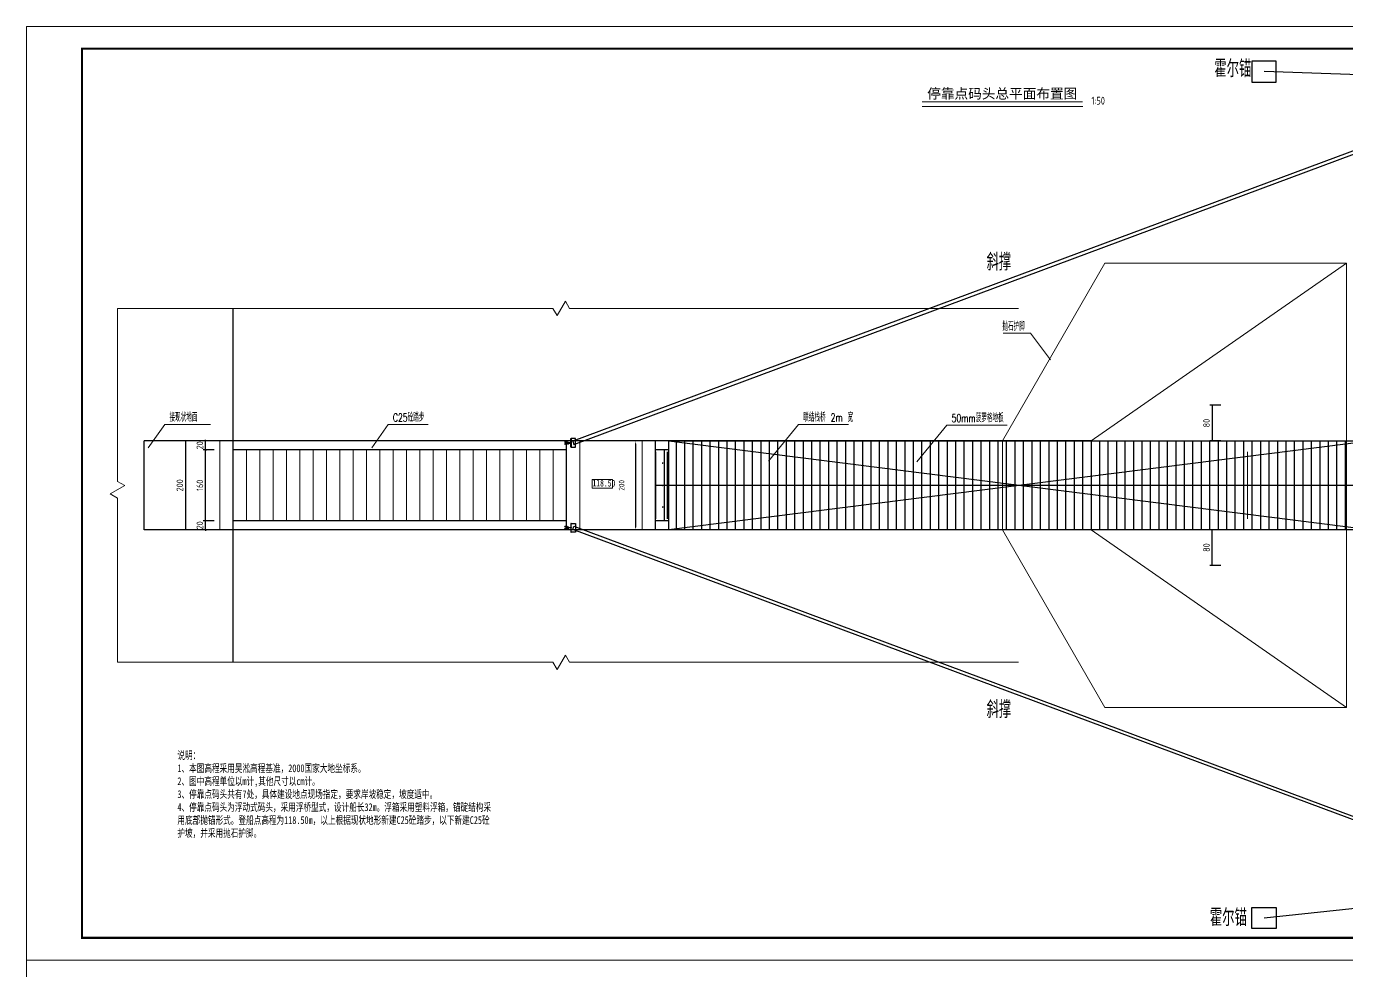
# Model space of a CAD drawing. Header units: inches. Extents: x 23 to 68, y 10 to 115.
# Drawn here: x 23.29 to 52.99, y 93.77 to 115.01 of the extents above; entities that cross this region are included whole.
import ezdxf
from ezdxf.enums import TextEntityAlignment as Align

# ---------------------------------------------------------------- set-up
doc = ezdxf.new("R2010")
doc.units = ezdxf.units.IN
doc.header["$LTSCALE"] = 1000
doc.header["$MEASUREMENT"] = 0
for name, pattern in [('ACAD_ISO03W100', [30, 12, -18]), ('CENTER', [50.8, 31.75, -6.35, 6.35, -6.35]), ('DOTE', [2.42, 2, -0.2, 0.02, -0.2]), ('X5', [3, 2, -1])]:
    doc.linetypes.add(name, pattern=pattern)
for name, color, linetype in [('000中心线', 5, 'CENTER'), ('DOTE', 1, 'Continuous'), ('DXPM', 4, 'Continuous'), ('PUB_DIM', 3, 'Continuous'), ('PUB_TEXT', 7, 'Continuous'), ('图框', 7, 'Continuous'), ('文字', 3, 'Continuous'), ('标注', 3, 'Continuous'), ('辅助', 7, 'Continuous')]:
    doc.layers.add(name, color=color, linetype=linetype)
for name, color, linetype, lineweight in [('000文字', 3, 'Continuous', 18), ('000标注', 3, 'Continuous', 18), ('000细实线', 4, 'Continuous', 18), ('000虚线', 2, 'X5', 18), ('00标注文字', 2, 'Continuous', 15), ('00粗实线', 4, 'Continuous', 30), ('00虚线', 5, 'ACAD_ISO03W100', 13), ('JZYS-01-文本层', 7, 'Continuous', 18)]:
    doc.layers.add(name, color=color, linetype=linetype, lineweight=lineweight)
doc.styles.add('ECIDI', font='仿宋GB2312.ttf', dxfattribs={"width": 0.7})
doc.styles.get("Standard").update_dxf_attribs({"font": 'txt', "bigfont": 'gbcbig.shx'})
doc.styles.add('TSSD_Dimension', font='tssdeng.shx', dxfattribs={"width": 0.8, "bigfont": 'hztxt.shx'})
doc.styles.add('黑体', font='')
doc.styles.get('黑体').set_extended_font_data('SimHei')
doc.dimstyles.new('TSSD_200_1_3.5', dxfattribs={"dimscale": 0.25, "dimtxt": 0.5, "dimasz": 0.25, "dimexe": 1, "dimexo": 2.5, "dimgap": 1, "dimtad": 1, "dimdec": 0, "dimlfac": 100, "dimzin": 0, "dimdsep": 46, "dimtxsty": 'TSSD_Dimension', "dimcen": 0, "dimdle": 1, "dimclrd": 3, "dimclre": 3, "dimclrt": 7, "dimadec": 1, "dimazin": 0, "dimtfac": 1, "dimtdec": 0, "dimtix": 1, "dimtmove": 2, "dimatfit": 3, "dimfxl": 5, "dimfxlon": 1, "dimtolj": 1, "dimtzin": 0, "dimarcsym": 0})

# ---------------------------------------------------------------- blocks, each defined once
blk = doc.blocks.new('*D28')
at = {"layer": 'Defpoints', "color": 0, "transparency": 16777216}
for p in [(27.942, 105.687), (26.867, 103.687), (27.942, 103.687)]:
    blk.add_point(p, dxfattribs=at)
at = {"layer": '辅助', "color": 3, "linetype": 'ByBlock', "lineweight": -2, "transparency": 16777216}
for p, q in [((27.067, 105.687), (26.817, 105.687)), ((27.067, 103.687), (26.817, 103.687))]:
    blk.add_line(p, q, dxfattribs=at)
at = {"layer": '辅助', "color": 3, "lineweight": -2, "transparency": 16777216}
blk.add_line((26.867, 105.674), (26.867, 103.699), dxfattribs=at)
at = {"layer": '辅助', "color": 3, "transparency": 16777216}
for points in [[(26.865, 105.674), (26.869, 105.674), (26.867, 105.687)], [(26.865, 103.699), (26.869, 103.699), (26.867, 103.687)]]:
    blk.add_solid(points, dxfattribs=at)
at = {"layer": '辅助', "color": 7, "transparency": 16777216, "insert": (26.742, 104.687), "char_height": 0.15, "attachment_point": 5, "rotation": 90, "style": 'TSSD_Dimension'}
blk.add_mtext('\\A1;200', dxfattribs=at)
blk = doc.blocks.new('*D29')
at = {"layer": 'Defpoints', "color": 0, "transparency": 16777216}
for p in [(27.317, 103.887), (27.942, 103.887), (27.942, 103.687)]:
    blk.add_point(p, dxfattribs=at)
at = {"layer": '辅助', "color": 3, "linetype": 'ByBlock', "lineweight": -2, "transparency": 16777216}
for p, q in [((27.517, 103.887), (27.267, 103.887)), ((27.517, 103.687), (27.267, 103.687))]:
    blk.add_line(p, q, dxfattribs=at)
at = {"layer": '辅助', "color": 3, "lineweight": -2, "transparency": 16777216}
for p, q in [((27.317, 103.899), (27.317, 103.912)), ((27.317, 103.687), (27.317, 103.887)), ((27.317, 103.674), (27.317, 103.662))]:
    blk.add_line(p, q, dxfattribs=at)
at = {"layer": '辅助', "color": 3, "transparency": 16777216}
for points in [[(27.315, 103.899), (27.319, 103.899), (27.317, 103.887)], [(27.315, 103.674), (27.319, 103.674), (27.317, 103.687)]]:
    blk.add_solid(points, dxfattribs=at)
at = {"layer": '辅助', "color": 7, "transparency": 16777216, "insert": (27.192, 103.787), "char_height": 0.15, "attachment_point": 5, "rotation": 90, "style": 'TSSD_Dimension'}
blk.add_mtext('\\A1;20', dxfattribs=at)
blk = doc.blocks.new('*D30')
at = {"layer": 'Defpoints', "color": 0, "transparency": 16777216}
for p in [(27.317, 105.487), (27.942, 105.487), (27.942, 103.887)]:
    blk.add_point(p, dxfattribs=at)
at = {"layer": '辅助', "color": 3, "linetype": 'ByBlock', "lineweight": -2, "transparency": 16777216}
for p, q in [((27.517, 105.487), (27.267, 105.487)), ((27.517, 103.887), (27.267, 103.887))]:
    blk.add_line(p, q, dxfattribs=at)
at = {"layer": '辅助', "color": 3, "lineweight": -2, "transparency": 16777216}
blk.add_line((27.317, 103.899), (27.317, 105.474), dxfattribs=at)
at = {"layer": '辅助', "color": 3, "transparency": 16777216}
for points in [[(27.315, 105.474), (27.319, 105.474), (27.317, 105.487)], [(27.315, 103.899), (27.319, 103.899), (27.317, 103.887)]]:
    blk.add_solid(points, dxfattribs=at)
at = {"layer": '辅助', "color": 7, "transparency": 16777216, "insert": (27.192, 104.687), "char_height": 0.15, "attachment_point": 5, "rotation": 90, "style": 'TSSD_Dimension'}
blk.add_mtext('\\A1;160', dxfattribs=at)
blk = doc.blocks.new('*D31')
at = {"layer": 'Defpoints', "color": 0, "transparency": 16777216}
for p in [(27.317, 105.687), (27.942, 105.687), (27.942, 105.487)]:
    blk.add_point(p, dxfattribs=at)
at = {"layer": '辅助', "color": 3, "linetype": 'ByBlock', "lineweight": -2, "transparency": 16777216}
for p, q in [((27.517, 105.687), (27.267, 105.687)), ((27.517, 105.487), (27.267, 105.487))]:
    blk.add_line(p, q, dxfattribs=at)
at = {"layer": '辅助', "color": 3, "lineweight": -2, "transparency": 16777216}
for p, q in [((27.317, 105.699), (27.317, 105.712)), ((27.317, 105.487), (27.317, 105.687)), ((27.317, 105.474), (27.317, 105.462))]:
    blk.add_line(p, q, dxfattribs=at)
at = {"layer": '辅助', "color": 3, "transparency": 16777216}
for points in [[(27.315, 105.699), (27.319, 105.699), (27.317, 105.687)], [(27.315, 105.474), (27.319, 105.474), (27.317, 105.487)]]:
    blk.add_solid(points, dxfattribs=at)
at = {"layer": '辅助', "color": 7, "transparency": 16777216, "insert": (27.192, 105.587), "char_height": 0.15, "attachment_point": 5, "rotation": 90, "style": 'TSSD_Dimension'}
blk.add_mtext('\\A1;20', dxfattribs=at)
blk = doc.blocks.new('*D32')
at = {"layer": 'Defpoints', "color": 0, "transparency": 16777216}
for p in [(53.554, 106.487), (49.959, 105.687), (53.554, 105.687)]:
    blk.add_point(p, dxfattribs=at)
at = {"layer": '辅助', "color": 3, "linetype": 'ByBlock', "lineweight": -2, "transparency": 16777216}
for p, q in [((50.159, 106.487), (49.909, 106.487)), ((50.159, 105.687), (49.909, 105.687))]:
    blk.add_line(p, q, dxfattribs=at)
at = {"layer": '辅助', "color": 3, "lineweight": -2, "transparency": 16777216}
blk.add_line((49.959, 106.474), (49.959, 105.699), dxfattribs=at)
at = {"layer": '辅助', "color": 3, "transparency": 16777216}
for points in [[(49.957, 106.474), (49.961, 106.474), (49.959, 106.487)], [(49.957, 105.699), (49.961, 105.699), (49.959, 105.687)]]:
    blk.add_solid(points, dxfattribs=at)
at = {"layer": '辅助', "color": 7, "transparency": 16777216, "insert": (49.834, 106.087), "char_height": 0.15, "attachment_point": 5, "rotation": 90, "style": 'TSSD_Dimension'}
blk.add_mtext('\\A1;80', dxfattribs=at)
blk = doc.blocks.new('*D33')
at = {"layer": 'Defpoints', "color": 0, "transparency": 16777216}
for p in [(49.959, 103.687), (53.554, 103.687), (53.554, 102.887)]:
    blk.add_point(p, dxfattribs=at)
at = {"layer": '辅助', "color": 3, "linetype": 'ByBlock', "lineweight": -2, "transparency": 16777216}
for p, q in [((50.159, 103.687), (49.909, 103.687)), ((50.159, 102.887), (49.909, 102.887))]:
    blk.add_line(p, q, dxfattribs=at)
at = {"layer": '辅助', "color": 3, "lineweight": -2, "transparency": 16777216}
blk.add_line((49.959, 102.899), (49.959, 103.674), dxfattribs=at)
at = {"layer": '辅助', "color": 3, "transparency": 16777216}
for points in [[(49.957, 103.674), (49.961, 103.674), (49.959, 103.687)], [(49.957, 102.899), (49.961, 102.899), (49.959, 102.887)]]:
    blk.add_solid(points, dxfattribs=at)
at = {"layer": '辅助', "color": 7, "transparency": 16777216, "insert": (49.834, 103.287), "char_height": 0.15, "attachment_point": 5, "rotation": 90, "style": 'TSSD_Dimension'}
blk.add_mtext('\\A1;80', dxfattribs=at)
blk = doc.blocks.new('*D37')
at = {"color": 3, "lineweight": -2, "transparency": 16777216}
for p, q in [((37.117, 105.687), (36.74, 105.687)), ((36.99, 105.624), (36.99, 103.749)), ((37.117, 103.687), (36.74, 103.687))]:
    blk.add_line(p, q, dxfattribs=at)
at = {"color": 3, "transparency": 16777216}
for points in [[(36.98, 105.624), (37, 105.624), (36.99, 105.687)], [(36.98, 103.749), (37, 103.749), (36.99, 103.687)]]:
    blk.add_solid(points, dxfattribs=at)
at = {"layer": 'Defpoints', "color": 0, "transparency": 16777216}
for p in [(37.742, 105.687), (36.99, 103.687), (37.742, 103.687)]:
    blk.add_point(p, dxfattribs=at)
at = {"color": 7, "transparency": 16777216, "insert": (36.678, 104.687), "char_height": 0.125, "attachment_point": 5, "rotation": 90, "style": 'TSSD_Dimension'}
blk.add_mtext('\\A1;200', dxfattribs=at)
blk = doc.blocks.new('M24_90')
at = {"layer": 'PUB_DIM'}
for p, q in [((-11, 11), (-14, 10)), ((-11, 11), (-7, 10)), ((-11, 11), (11, 11)), ((-7, 10), (0, 11)), ((-7, 10), (-7, 0)), ((0, 11), (7, 10)), ((11, 11), (7, 10)), ((7, 10), (7, 0)), ((11, 11), (14, 10)), ((-11, -74), (-14, -73)), ((-11, -74), (-7, -73)), ((-11, -74), (11, -74)), ((-7, -73), (-7, -58)), ((-7, -73), (0, -74)), ((0, -74), (7, -73)), ((7, -73), (7, -58)), ((11, -74), (7, -73)), ((11, -74), (14, -73))]:
    blk.add_line(p, q, dxfattribs=at)
for points in [[(-14, 10), (14, 10), (14, 0), (-14, 0)], [(-8, 0), (8, 0), (8, -77), (-8, -77)], [(-15, -52), (15, -52), (15, -55), (-15, -55)], [(-14, -73), (14, -73), (14, -58), (-14, -58)]]:
    blk.add_lwpolyline(points, close=True, dxfattribs=at)
blk = doc.blocks.new('M16膨胀螺栓')
at = {"layer": 'PUB_DIM'}
for p, q in [((-12, 12), (-16, 10)), ((-12, 12), (-8, 10)), ((-12, 12), (12, 12)), ((-8, 10), (0, 12)), ((0, 12), (8, 10)), ((12, 12), (8, 10)), ((12, 12), (16, 10)), ((-8, -84), (-12, -103)), ((-12, -103), (-12, -112)), ((-12, -112), (12, -112)), ((-10, -112), (-10, -112)), ((0, -128), (-10, -123)), ((-5, -117), (5, -117)), ((-2, -107), (-4, -112)), ((-1, -84), (-2, -107)), ((0, -128), (10, -123)), ((1, -84), (2, -107)), ((2, -107), (4, -112)), ((8, -84), (12, -103)), ((10, -112), (10, -112)), ((12, -103), (12, -112))]:
    blk.add_line(p, q, dxfattribs=at)
for points in [[(-16, 10), (16, 10), (16, 0), (-16, 0)], [(-8, 22), (8, 22), (8, -73), (-8, -73)], [(-10, -18), (10, -18), (10, -123), (-10, -123)], [(-8, -79), (8, -79), (8, -84), (-8, -84)]]:
    blk.add_lwpolyline(points, close=True, dxfattribs=at)
for centre, start, end in [((-5, -112), 180, 270), ((5, -112), 270, 0)]:
    blk.add_arc(centre, 5, start, end, dxfattribs=at)
blk = doc.blocks.new('weffweferf')
for points in [[(35.541, 103.635), (35.541, 103.827), (35.538, 103.827), (35.538, 103.635)], [(35.541, 103.635), (35.541, 103.827), (35.645, 103.827), (35.645, 103.635)], [(35.604, 103.767), (54.892, 96.587), (54.87, 96.515), (35.582, 103.695)]]:
    blk.add_lwpolyline(points, close=True)
at = {"layer": 'DOTE', "linetype": 'DOTE', "ltscale": 0.005}
for p, q in [((35.453, 103.758), (35.434, 103.758)), ((35.455, 103.709), (35.434, 103.709))]:
    blk.add_line(p, q, dxfattribs=at)
at = {"layer": 'DOTE', "linetype": 'DOTE', "ltscale": 0.02}
for p, q in [((35.547, 103.733), (35.439, 103.733)), ((35.476, 103.716), (35.476, 103.756)), ((54.903, 96.554), (54.903, 96.514))]:
    blk.add_line(p, q, dxfattribs=at)
at = {"layer": 'PUB_DIM'}
for p, q in [((35.445, 103.761), (35.439, 103.761)), ((35.445, 103.754), (35.439, 103.754)), ((35.445, 103.712), (35.439, 103.712)), ((35.445, 103.706), (35.439, 103.706)), ((35.445, 103.742), (35.489, 103.742)), ((35.445, 103.737), (35.489, 103.737)), ((35.445, 103.73), (35.489, 103.73)), ((35.445, 103.724), (35.489, 103.724)), ((35.489, 103.724), (35.489, 103.742)), ((54.894, 96.557), (54.889, 96.54)), ((54.925, 96.528), (54.889, 96.54)), ((54.927, 96.534), (54.89, 96.545)), ((54.929, 96.54), (54.892, 96.551)), ((54.93, 96.545), (54.894, 96.557))]:
    blk.add_line(p, q, dxfattribs=at)
for points in [[(35.439, 103.699), (35.439, 103.768), (35.445, 103.768), (35.445, 103.699)], [(35.458, 103.736), (35.541, 103.736), (35.541, 103.731), (35.458, 103.731)], [(54.92, 96.536), (54.847, 96.559), (54.849, 96.564), (54.922, 96.541)], [(54.933, 96.571), (54.933, 96.502), (54.928, 96.502), (54.928, 96.571)]]:
    blk.add_lwpolyline(points, close=True, dxfattribs=at)
at = {"layer": 'PUB_DIM', "yscale": 0.00034578227118466}
for name, p, xscale, zscale, rotation in [('M16膨胀螺栓', (35.445, 103.758), -0.00034578227118466, 0.0003457822711846599, 269.9999999999325), ('M16膨胀螺栓', (35.445, 103.709), 0.00034578227118466, 0.00034578227118466, 269.9999999999997), ('M24_90', (35.476, 103.724), 0.00034578227118466, 0.00034578227118466, 179.9999999997691), ('M24_90', (54.907, 96.553), 0.00034578227118466, 0.00034578227118466, 342.828617909769)]:
    blk.add_blockref(name, p, dxfattribs=dict(at, xscale=xscale, zscale=zscale, rotation=rotation))
at = {"layer": 'PUB_TEXT'}
blk.add_text('斜撑', height=0.3858, dxfattribs=at).set_placement((44.887, 99.454))

msp = doc.modelspace()

# ---------------------------------------------------------------- hatches: boundary and pattern name
h = msp.add_hatch()
h.set_pattern_fill('LINE', color=256, scale=0.2, angle=90)
h.set_pattern_definition([(90, (0, 0), (-0.1905, 1e-17), [])])
h.paths.add_polyline_path([(37.742, 105.687), (53.554, 105.687), (53.554, 103.687), (37.742, 103.687)])
at = {"layer": '标注', "ltscale": 0.5}
h = msp.add_hatch(color=4, dxfattribs=at)
h.dxf.hatch_style = 1
edge = h.paths.add_edge_path()
edge.add_arc((37.602, 105.189), 0.02, 90, 450)
h = msp.add_hatch(color=4, dxfattribs=at)
h.dxf.hatch_style = 1
edge = h.paths.add_edge_path()
edge.add_arc((37.603, 104.686), 0.02, 90, 450)
h = msp.add_hatch(color=4, dxfattribs=at)
h.dxf.hatch_style = 1
edge = h.paths.add_edge_path()
edge.add_arc((37.603, 104.199), 0.02, 90, 450)

# ---------------------------------------------------------------- linework, layer by layer
at = {"linetype": 'Continuous', "lineweight": 18, "const_width": 0.05}
msp.add_lwpolyline([(24.541, 114.51), (67.341, 114.51), (67.341, 94.51), (24.541, 94.51)], close=True, dxfattribs=at)
for points in [[(51.404, 114.231), (50.854, 114.231), (50.854, 113.759), (51.404, 113.759)], [(35.604, 105.606), (54.892, 112.786), (54.87, 112.858), (35.582, 105.679)], [(35.541, 105.739), (35.541, 105.546), (35.538, 105.546), (35.538, 105.739)], [(35.541, 105.739), (35.541, 105.546), (35.645, 105.546), (35.645, 105.739)], [(51.404, 94.718), (50.854, 94.718), (50.854, 95.191), (51.404, 95.191)]]:
    msp.add_lwpolyline(points, close=True)
for points in [[(57.127, 113.787), (51.129, 113.995)], [(57.122, 95.587), (51.129, 94.955)]]:
    msp.add_lwpolyline(points)
at = {"color": 2}
msp.add_lwpolyline([(37.742, 105.687), (53.554, 105.687), (53.554, 103.687), (37.742, 103.687)], close=True, dxfattribs=at)
for points in [[(53.554, 105.687), (37.742, 103.687)], [(37.742, 105.687), (53.554, 103.687)]]:
    msp.add_lwpolyline(points, dxfattribs=at)
at = {"layer": '000中心线', "ltscale": 0.02, "flags": 128}
msp.add_lwpolyline([(57.767, 104.687), (37.442, 104.687)], dxfattribs=at)
at = {"layer": '000文字', "color": 3}
msp.add_lwpolyline([(36.014, 104.815), (36.477, 104.815), (36.477, 104.624), (36.014, 104.624)], close=True, dxfattribs=at)
at = {"layer": '000标注', "flags": 128}
for points in [[(25.341, 108.667), (33.821, 108.667), (35.134, 108.667), (35.228, 108.504), (35.415, 108.829), (35.509, 108.667), (36.821, 108.667), (45.608, 108.667)], [(25.341, 100.707), (25.341, 103.087), (25.341, 104.399), (25.178, 104.493), (25.503, 104.68), (25.341, 104.774), (25.341, 106.087), (25.341, 108.667)], [(25.341, 100.707), (33.821, 100.707), (35.134, 100.707), (35.228, 100.544), (35.415, 100.869), (35.509, 100.707), (36.821, 100.707), (45.608, 100.707)]]:
    msp.add_lwpolyline(points, dxfattribs=at)
at = {"layer": '000细实线'}
for points in [[(27.642, 103.687), (27.642, 105.687)], [(28.242, 103.887), (28.242, 105.487)], [(28.542, 103.887), (28.542, 105.487)], [(28.842, 103.887), (28.842, 105.487)], [(29.142, 103.887), (29.142, 105.487)], [(29.442, 103.887), (29.442, 105.487)], [(29.742, 103.887), (29.742, 105.487)], [(30.042, 103.887), (30.042, 105.487)], [(30.342, 103.887), (30.342, 105.487)], [(30.642, 103.887), (30.642, 105.487)], [(30.942, 103.887), (30.942, 105.487)], [(31.242, 103.887), (31.242, 105.487)], [(31.542, 103.887), (31.542, 105.487)], [(31.842, 103.887), (31.842, 105.487)], [(32.142, 103.887), (32.142, 105.487)], [(32.442, 103.887), (32.442, 105.487)], [(32.742, 103.887), (32.742, 105.487)], [(33.042, 103.887), (33.042, 105.487)], [(33.342, 103.887), (33.342, 105.487)], [(33.642, 103.887), (33.642, 105.487)], [(33.942, 103.887), (33.942, 105.487)], [(34.242, 103.887), (34.242, 105.487)], [(34.542, 103.887), (34.542, 105.487)], [(34.842, 103.887), (34.842, 105.487)], [(35.142, 103.887), (35.142, 105.487)], [(35.742, 103.687), (35.742, 105.687)], [(37.142, 103.687), (37.142, 105.687)]]:
    msp.add_lwpolyline(points, dxfattribs=at)
at = {"layer": '000虚线', "ltscale": 0.5}
for points in [[(45.242, 105.687), (47.551, 109.687)], [(47.242, 105.687), (52.98, 109.687)], [(52.98, 109.687), (47.551, 109.687)], [(52.98, 99.687), (52.98, 109.687)], [(45.242, 103.687), (47.551, 99.687)], [(47.242, 103.687), (52.98, 99.687)], [(52.98, 99.687), (47.551, 99.687)]]:
    msp.add_lwpolyline(points, dxfattribs=at)
at = {"layer": '000虚线', "color": 8, "ltscale": 0.5}
msp.add_lwpolyline([(45.242, 103.687), (45.242, 105.687)], dxfattribs=at)
at = {"layer": '00标注文字'}
for points in [[(46.327, 107.512), (45.877, 108.112), (45.261, 108.112)], [(26.03, 105.532), (26.401, 106.053), (27.428, 106.053)], [(31.057, 105.532), (31.428, 106.053), (32.328, 106.053)], [(39.983, 105.229), (40.657, 106.053), (41.784, 106.053)], [(43.32, 105.218), (43.994, 106.042), (45.351, 106.042)]]:
    msp.add_lwpolyline(points, dxfattribs=at)
at = {"layer": '00粗实线', "color": 8, "lineweight": 0}
msp.add_lwpolyline([(50.754, 105.437), (50.754, 103.937)], dxfattribs=at)
at = {"layer": '00虚线', "color": 2, "linetype": 'Continuous', "lineweight": 30, "ltscale": 0.5}
for p, q in [((37.442, 105.437), (37.442, 103.937)), ((37.712, 103.937), (37.712, 105.437)), ((37.742, 103.937), (37.742, 105.437))]:
    msp.add_line(p, q, dxfattribs=at)
at = {"layer": '00虚线', "color": 6, "linetype": 'Continuous', "lineweight": 30, "ltscale": 0.5, "flags": 128}
for points in [[(27.942, 100.707), (27.942, 108.667)], [(25.942, 103.687), (25.942, 105.687)], [(47.242, 105.687), (25.942, 105.687)], [(27.942, 103.687), (27.942, 105.687)], [(35.442, 105.487), (27.942, 105.487)], [(35.442, 103.687), (35.442, 105.687)], [(37.442, 103.687), (37.442, 105.687)], [(37.742, 105.487), (37.442, 105.487)], [(37.642, 103.887), (37.642, 105.487)], [(37.742, 103.687), (37.742, 105.687)], [(47.242, 103.687), (25.942, 103.687)], [(35.442, 103.887), (27.942, 103.887)], [(37.742, 103.887), (37.442, 103.887)]]:
    msp.add_lwpolyline(points, dxfattribs=at)
at = {"layer": 'DOTE', "linetype": 'DOTE', "ltscale": 0.005}
for p, q in [((35.455, 105.664), (35.434, 105.664)), ((35.453, 105.616), (35.434, 105.616))]:
    msp.add_line(p, q, dxfattribs=at)
at = {"layer": 'DOTE', "linetype": 'DOTE', "ltscale": 0.02}
for p, q in [((35.547, 105.64), (35.439, 105.64)), ((35.476, 105.657), (35.476, 105.617))]:
    msp.add_line(p, q, dxfattribs=at)
at = {"layer": 'JZYS-01-文本层', "const_width": 0.025, "flags": 128}
msp.add_lwpolyline([(43.436, 113.311), (47.052, 113.311)], dxfattribs=at)
at = {"layer": 'JZYS-01-文本层', "flags": 128}
msp.add_lwpolyline([(43.436, 113.208), (47.052, 113.208)], dxfattribs=at)
at = {"layer": 'PUB_DIM'}
for p, q in [((35.445, 105.667), (35.439, 105.667)), ((35.445, 105.661), (35.439, 105.661)), ((35.445, 105.619), (35.439, 105.619)), ((35.445, 105.613), (35.439, 105.613)), ((35.445, 105.649), (35.489, 105.649)), ((35.445, 105.643), (35.489, 105.643)), ((35.445, 105.637), (35.489, 105.637)), ((35.445, 105.631), (35.489, 105.631)), ((35.489, 105.649), (35.489, 105.631))]:
    msp.add_line(p, q, dxfattribs=at)
for points in [[(35.439, 105.675), (35.439, 105.605), (35.445, 105.605), (35.445, 105.675)], [(35.458, 105.637), (35.541, 105.637), (35.541, 105.643), (35.458, 105.643)]]:
    msp.add_lwpolyline(points, close=True, dxfattribs=at)
at = {"layer": '图框', "color": 7, "linetype": 'Continuous', "lineweight": 18, "flags": 128}
for points in [[(23.291, 115.01), (67.841, 115.01), (67.841, 94.01), (23.291, 94.01)], [(23.291, 94.01), (67.841, 94.01), (67.841, 73.01), (23.291, 73.01)]]:
    msp.add_lwpolyline(points, close=True, dxfattribs=at)

# ---------------------------------------------------------------- block references
msp.add_blockref('weffweferf', (0, 0))
at = {"layer": 'PUB_DIM', "yscale": 0.00034578227118466, "zscale": 0.00034578227118466}
for name, p, xscale, rotation in [('M16膨胀螺栓', (35.445, 105.664), -0.00034578227118466, 270.0000000000003), ('M16膨胀螺栓', (35.445, 105.616), 0.00034578227118466, 270.0000000000675), ('M24_90', (35.476, 105.649), -0.00034578227118466, 2.308553348484565e-10)]:
    msp.add_blockref(name, p, dxfattribs=dict(at, xscale=xscale, rotation=rotation))

# ---------------------------------------------------------------- texts
at = {"layer": '000文字', "color": 3, "style": 'ECIDI', "width": 0.7}
msp.add_text('118.50', height=0.15, rotation=360, dxfattribs=at).set_placement((36.023, 104.616), align=Align.BOTTOM_LEFT)
at = {"layer": '00标注文字', "lineweight": 0, "width": 0.7}
for s, p in [('抛石护脚', (45.242, 108.166)), ('接现状地面', (26.508, 106.121)), ('C25砼踏步', (31.535, 106.121)), ('联结栈桥 2m 宽', (40.764, 106.121)), ('50mm菠萝格地板', (44.101, 106.11))]:
    msp.add_text(s, height=0.18, dxfattribs=at).set_placement(p)
at = {"layer": 'DXPM', "style": '黑体'}
msp.add_text('停靠点码头总平面布置图', height=0.225, dxfattribs=at).set_placement((45.24, 113.503), align=Align.MIDDLE)
at = {"layer": 'JZYS-01-文本层', "style": 'TSSD_Dimension', "width": 0.7}
msp.add_text('1:50', height=0.175, dxfattribs=at).set_placement((47.245, 113.251))
at = {"layer": 'PUB_TEXT'}
for s, p in [('霍尔锚', (50.01, 113.867)), ('斜撑', (44.887, 109.519)), ('霍尔锚', (49.909, 94.773))]:
    msp.add_text(s, height=0.3858, dxfattribs=at).set_placement(p)
at = {"layer": '文字', "color": 3, "insert": (26.687, 98.703), "char_height": 0.175, "width": 6.43856, "attachment_point": 1, "style": 'ECIDI'}
msp.add_mtext('{\\fSimSun|b0|i0|c134|p2;说明：\\P}1{\\fSimSun|b0|i0|c134|p2;、本图高程采用吴淞高程基准，}2000{\\fSimSun|b0|i0|c134|p2;国家大地坐标系。\\P}2{\\fSimSun|b0|i0|c134|p2;、图中高程单位以}m{\\fSimSun|b0|i0|c134|p2;计},{\\fSimSun|b0|i0|c134|p2;其他尺寸以}cm{\\fSimSun|b0|i0|c134|p2;计。\\P}3{\\fSimSun|b0|i0|c134|p2;、停靠点码头共有}7{\\fSimSun|b0|i0|c134|p2;处，具体建设地点现场指定，要求岸坡稳定，坡度适中。\\P}4{\\fSimSun|b0|i0|c134|p2;、停靠点码头为浮动式码头，采用浮桥型式，设计船长}32m{\\fSimSun|b0|i0|c134|p2;。浮箱采用塑料浮箱，锚碇结构采用底部抛锚形式。登船点高程为}118.50m{\\fSimSun|b0|i0|c134|p2;，以上根据现状地形新建}C25{\\fSimSun|b0|i0|c134|p2;砼踏步，以下新建}C25{\\fSimSun|b0|i0|c134|p2;砼护坡，并采用抛石护脚。\\P }', dxfattribs=at)

# ---------------------------------------------------------------- dimensions: what is measured, and where the dimension line sits
dim = msp.add_linear_dim(base=(36.99, 103.687), p1=(37.742, 105.687), p2=(37.742, 103.687), angle=90, dimstyle='TSSD_200_1_3.5')
dim.commit()
dim.dimension.update_dxf_attribs({"geometry": '*D37', "text_midpoint": (36.678, 104.687)})
at = {"layer": '辅助'}
for base, p1, p2, picture, middle in [((49.959, 105.687), (53.554, 106.487), (53.554, 105.687), '*D32', (49.834, 106.087)), ((26.867, 103.687), (27.942, 105.687), (27.942, 103.687), '*D28', (26.742, 104.687)), ((27.317, 105.687), (27.942, 105.487), (27.942, 105.687), '*D31', (27.192, 105.587)), ((27.317, 105.487), (27.942, 103.887), (27.942, 105.487), '*D30', (27.192, 104.687)), ((27.317, 103.887), (27.942, 103.687), (27.942, 103.887), '*D29', (27.192, 103.787)), ((49.959, 103.687), (53.554, 102.887), (53.554, 103.687), '*D33', (49.834, 103.287))]:
    dim = msp.add_linear_dim(base=base, p1=p1, p2=p2, angle=90, dimstyle='TSSD_200_1_3.5', override={"dimscale": 0.05, "dimtxt": 3, "dimfxl": 4}, dxfattribs=at)
    dim.commit()
    dim.dimension.update_dxf_attribs({"geometry": picture, "text_midpoint": middle})

doc.saveas('drawing.dxf')
